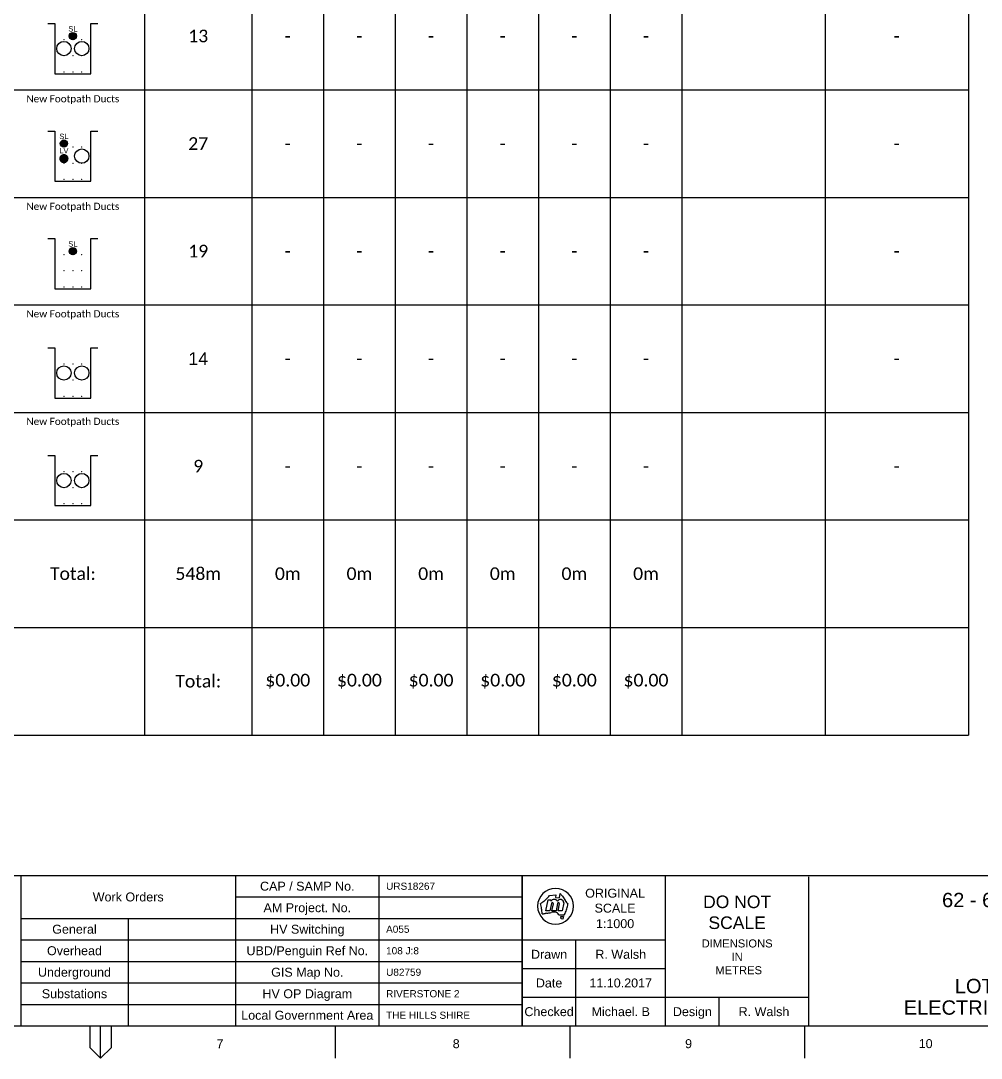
# Paper-space layout 'Duct B (2)' of a CAD drawing. Header units: metres, sheet in millimetres. Extents: x -9 to 824, y -9 to 577.
# Drawn here: x 385.4 to 653.6, y -9 to 280.4 of the extents above; entities that cross this region are included whole.
import ezdxf
from ezdxf.enums import TextEntityAlignment as Align

# ---------------------------------------------------------------- set-up
doc = ezdxf.new("R2010")
doc.units = ezdxf.units.M
doc.layers.get('0').update_dxf_attribs({"color": 6})
doc.layers.add('_User Miscellaneous10', color=252, linetype='Continuous', lineweight=13, plot=False, transparency=0.75)
doc.layers.add('Notes', color=7, linetype='Continuous')
doc.styles.add('ARIAL', font='arial.ttf', dxfattribs={"height": 2})
doc.styles.get("Standard").update_dxf_attribs({"font": 'arial.ttf'})
doc.linetypes.add('IE Trench HV', pattern='A,4,-0.4,["/",Standard,S=2,R=0,X=0.25,Y=-1],-1.6', length=6)

# ---------------------------------------------------------------- blocks, each defined once
blk = doc.blocks.new('A1_FRAME_TITLE')
at = {"layer": 'Notes'}
for p, q in [((394.37, 47.97), (394.37, 5.97)), ((394.37, 47.97), (394.37, 5.97)), ((454.37, 47.97), (454.37, 5.97)), ((454.37, 47.97), (454.37, 5.97)), ((494.37, 47.97), (494.37, 5.97)), ((534.37, 5.97), (534.37, 47.97)), ((534.37, 47.97), (534.37, 5.97)), ((574.37, 5.97), (574.37, 47.97)), ((614.37, 5.97), (614.37, 47.62)), ((454.37, 41.97), (534.37, 41.97)), ((540.96, 38.09), (541.58, 41.17)), ((541.58, 41.17), (542.32, 41.17)), ((541.97, 42.4), (543.74, 42.52)), ((542.32, 41.17), (542.37, 40.77)), ((543.74, 42.52), (543.62, 41.82)), ((543.62, 41.82), (544.76, 41.71)), ((544.76, 41.71), (544.95, 42.96)), ((545.59, 42.18), (546.42, 40.9)), ((542.1, 38.09), (540.96, 38.09)), ((542.52, 40.17), (542.1, 38.09)), ((542.67, 38.09), (543.07, 40.06)), ((543.81, 38.09), (542.67, 38.09)), ((544.23, 40.17), (543.81, 38.09)), ((544.38, 38.09), (544.78, 40.06)), ((545.52, 38.09), (544.38, 38.09)), ((545.98, 40.35), (545.52, 38.09)), ((394.37, 35.97), (454.37, 35.97)), ((424.37, 35.97), (424.37, 5.97)), ((454.37, 35.97), (534.37, 35.97)), ((546.03, 36.89), (544.62, 36.97)), ((544.62, 36.97), (546.03, 36.89)), ((546.03, 36.89), (544.62, 36.97)), ((545.26, 35.89), (545.18, 36.47)), ((545.18, 36.47), (545.91, 36.47)), ((545.7, 35.74), (545.26, 35.89)), ((545.91, 36.47), (545.7, 35.74)), ((394.37, 29.97), (454.37, 29.97)), ((454.37, 29.97), (534.37, 29.97)), ((534.37, 29.97), (574.37, 29.97)), ((549.37, 5.97), (549.37, 29.97)), ((394.37, 23.97), (454.37, 23.97)), ((454.37, 23.97), (534.37, 23.97)), ((534.37, 21.97), (574.37, 21.97)), ((539.37, 21.97), (574.37, 21.97)), ((394.37, 17.97), (454.37, 17.97)), ((454.37, 17.97), (534.37, 17.97)), ((394.37, 11.97), (454.37, 11.97)), ((454.37, 11.97), (534.37, 11.97)), ((534.37, 13.97), (574.37, 13.97)), ((574.37, 13.97), (614.37, 13.97)), ((589.37, 5.97), (589.37, 13.97)), ((413.68, 5.97), (413.68, -0.03)), ((416.68, -3.03), (416.68, 5.97)), ((419.68, -0.03), (419.68, 5.97)), ((482.19, 5.97), (482.19, -3.03)), ((547.7, 5.97), (547.7, -3.03)), ((613.21, 5.97), (613.21, -3.03)), ((413.68, -0.03), (416.68, -3.03)), ((416.68, -3.03), (419.68, -0.03))]:
    blk.add_line(p, q, dxfattribs=at)
at = {"layer": 'Notes', "flags": 128}
for points in [[(9, 47.97), (824.37, 47.97)], [(123.8, 5.97), (824.37, 5.97)]]:
    blk.add_lwpolyline(points, dxfattribs=at)
at = {"layer": 'Notes'}
for centre, radius, start, end in [((543.67, 39.37), 5, 0, 180), ((533.82, 49.09), 10.59, 302.5841, 308.1576), ((533.82, 49.09), 10.59, 308.157, 313.7305), ((536.62, 46.16), 6.54, 313.7309, 319.3045), ((536.62, 46.16), 6.54, 319.3047, 324.8782), ((543.28, 40.21), 1.06, 31.7884, 148.2116), ((545.02, 40.3), 0.961, 2.5982, 150.8098), ((539.69, 38), 7.22, 35.3213, 43.2994), ((468.41, -10.21), 93.25, 33.1096, 33.2341), ((549.95, 42.96), 4.09, 213.1151, 222.4146), ((543.67, 39.37), 5, 180, 0), ((518.69, 35.61), 21.32, 10.3053, 12.3306), ((518.69, 35.61), 21.32, 8.2795, 10.3048), ((519.99, 35.8), 20.01, 6.2539, 8.2792), ((519.99, 35.8), 20.01, 4.2291, 6.2543), ((538.16, 59.88), 22.65, 277.7418, 280.8825), ((543.31, 33.09), 4.63, 85.4613, 100.8824), ((542.79, 40.11), 0.28, 348.6911, 168.6911), ((543.61, 36.78), 0.924, 46.5875, 85.4612), ((544.5, 40.11), 0.28, 348.6911, 168.6911), ((539.42, 40.74), 7.69, 331.5942, 341.8897), ((534.1, 42.48), 13.29, 341.8901, 347.8434), ((547.29, 40.53), 0.484, 222.42, 236.4422), ((547.47, 40.81), 0.815, 236.4359, 244.7422), ((545.36, 40.06), 1.76, 347.8434, 354.1409), ((545.51, 40.04), 1.61, 354.1436, 1.0342), ((540.12, 39.42), 2.15, 265.1734, 270.0504), ((540.12, 39.51), 2.24, 270.0438, 274.7322), ((540.05, 40.42), 3.15, 274.7358, 283.0812), ((541.88, 32.55), 4.93, 97.7419, 103.0814), ((542.76, 35.89), 2.16, 30.1885, 46.5879), ((545.53, 37.45), 0.75, 311.6083, 321.0792), ((545.59, 37.41), 0.675, 321.0838, 331.5982)]:
    blk.add_arc(centre, radius, start, end, dxfattribs=at)
at = {"layer": 'Notes', "style": 'ARIAL'}
for s, p in [('CAP / SAMP No.', (474.37, 44.97)), ('Work Orders', (424.37, 41.97)), ('AM Project. No.', (474.37, 38.97)), ('General', (409.37, 32.97)), ('HV Switching', (474.37, 32.97)), ('Overhead', (409.37, 26.97)), ('UBD/Penguin Ref No.', (474.37, 26.97)), ('Drawn', (541.87, 25.97)), ('Underground', (409.37, 20.97)), ('GIS Map No.', (474.37, 20.97)), ('Date', (541.87, 17.97)), ('Substations', (409.37, 14.97)), ('HV OP Diagram', (474.37, 14.97)), ('Local Government Area', (474.37, 8.97)), ('Checked', (541.87, 9.97)), ('Design', (581.87, 9.97))]:
    blk.add_text(s, height=2.5, dxfattribs=at).set_placement(p, align=Align.MIDDLE_CENTER)
for s, p in [('7', (449.03, -0.22)), ('8', (514.97, -0.22)), ('9', (579.84, -0.22)), ('10', (645.06, -0.2))]:
    blk.add_text(s, height=2.5, dxfattribs=at).set_placement(p)
at = {"layer": 'Notes'}
for s, insert, char_height, width, attachment_point in [('ORIGINAL SCALE', (560.29, 44.27), 2.5, 17.608, 2), ('DO NOT SCALE', (594.37, 37.67), 3.5, 29.1, 5), ('DIMENSIONS\\PIN\\P METRES', (594.37, 30.12), 2.24, 19.8208, 2)]:
    blk.add_mtext(s, dxfattribs=dict(at, insert=insert, char_height=char_height, width=width, attachment_point=attachment_point))
at = {"layer": 'Notes', "style": 'ARIAL', "flags": 8}
blk.add_attdef('VERSION_NO', text='', height=1.5, rotation=90, dxfattribs=at).set_placement((261.75, 40.04), align=Align.MIDDLE_CENTER)
at = {"layer": 'Notes', "style": 'ARIAL'}
for tag, height, p in [('CAP_NO', 2, (496.37, 44.97)), ('IE_NUM', 2, (496.37, 38.97)), ('REF_1', 2, (321.87, 32.97)), ('GEN_WO', 2.5, (427.37, 32.97)), ('HV_SWITCH', 2, (496.37, 32.97)), ('REF_2', 2, (321.87, 26.97)), ('OH_WO', 2.5, (427.37, 26.97)), ('UBD_REF', 2, (496.37, 26.97)), ('REF_3', 2, (321.87, 20.97)), ('UG_WO', 2.5, (427.37, 20.97)), ('GIS_MAP_No', 2, (496.37, 20.97)), ('REF_4', 2, (321.87, 14.97)), ('SUB_WO', 2.5, (427.37, 14.97)), ('HV_OP_DIAG', 2, (496.37, 14.97)), ('LGA', 2, (496.37, 8.97))]:
    blk.add_attdef(tag, text='', height=height, dxfattribs=at).set_placement(p, align=Align.MIDDLE_LEFT)
for tag, height, p in [('T1', 4, (679.37, 41.13)), ('T2', 4, (679.37, 35.13)), ('REF_No_1', 2.5, (306.87, 32.97)), ('T3', 4, (679.37, 29.13)), ('REF_No_2', 2.5, (306.87, 26.97)), ('DRAWN', 2.5, (561.87, 25.97)), ('T4', 4, (679.37, 23.13)), ('NUM', 8, (791.37, 20.97)), ('REV', 8, (819.37, 20.97)), ('REF_No_3', 2.5, (306.87, 20.97)), ('DATE', 2.5, (561.87, 17.97)), ('T5', 4, (679.37, 17.13)), ('REF_No_4', 2.5, (306.87, 14.97)), ('T6', 4, (679.37, 11.13)), ('CHD', 2.5, (561.87, 9.97)), ('DESIGN', 2.5, (601.87, 9.97)), ('NS', 2.5, (789.8, 8.94)), ('SHTS', 2.5, (804.81, 8.95))]:
    blk.add_attdef(tag, text='', height=height, dxfattribs=at).set_placement(p, align=Align.MIDDLE_CENTER)
blk.add_attdef('scale', text='', height=2.5, dxfattribs=at).set_placement((560.29, 33.27), align=Align.CENTER)
blk.add_attdef('ExportID', (9.08, 2.39), '', height=2.5, dxfattribs=at)
at = {"layer": 'Notes', "style": 'ARIAL', "flags": 1}
for tag, p, height in [('ProjectType', (14.17, -26.8), 2.5), ('ExportDate', (60.28, -26.79), 2.5), ('ExportUserName', (69.15, -26.8), 2.5), ('DesignerCompanyName', (81.48, -26.79), 2.5), ('ExportAreaOfInterest', (97.1, -26.81), 2.5), ('GIS_SUCCESS', (112, -26.78), 2.5), ('CAD_SUCCESS', (121.79, -26.78), 2.5), ('DEPOTCODE', (132.11, -26.88), 2.5), ('ExportCategories', (140.08, -26.8), 2.5), ('Comments', (154.38, -26.88), 2.5), ('ProjectNumber', (23.56, -26.82), 0.1), ('DrawingNumber', (35.51, -26.8), 0.1), ('ProjectDescription', (47.56, -26.83), 0.1)]:
    blk.add_attdef(tag, p, '', height=height, dxfattribs=at)
blk = doc.blocks.new('*T438')
at = {"layer": 'Notes', "color": 0, "linetype": 'ByBlock', "lineweight": -2, "transparency": 16777216}
for p, q in [((0, 0), (300, 0)), ((0, 0), (0, -48.82)), ((300, 0), (300, -48.82)), ((0, -15), (300, -15)), ((0, -35), (300, -35)), ((30, -35), (30, -48.82)), ((70, -35), (70, -48.82)), ((100, -35), (100, -48.82)), ((120, -35), (120, -48.82)), ((140, -35), (140, -48.82)), ((160, -35), (160, -48.82)), ((180, -35), (180, -48.82)), ((200, -35), (200, -48.82)), ((220, -35), (220, -48.82)), ((260, -35), (260, -48.82)), ((0, -48.82), (30, -48.82)), ((100, -48.82), (120, -48.82)), ((220, -48.82), (300, -48.82)), ((0, -408.82), (0, -468.82)), ((0, -438.82), (30, -438.82)), ((30, -438.82), (30, -468.82)), ((0, -468.82), (70, -468.82))]:
    blk.add_line(p, q, dxfattribs=at)
at = {"layer": 'Notes', "linetype": 'ByBlock', "lineweight": -2, "transparency": 16777216}
for p, q in [((0, -48.82), (0, -408.82)), ((30, -48.82), (100, -48.82)), ((30, -48.82), (30, -438.82)), ((70, -48.82), (70, -468.82)), ((100, -48.82), (100, -468.82)), ((120, -48.82), (220, -48.82)), ((120, -48.82), (120, -468.82)), ((140, -48.82), (140, -468.82)), ((160, -48.82), (160, -468.82)), ((180, -48.82), (180, -468.82)), ((200, -48.82), (200, -468.82)), ((220, -48.82), (220, -468.82)), ((260, -48.82), (260, -468.82)), ((300, -48.82), (300, -468.82)), ((0, -78.82), (300, -78.82)), ((0, -108.82), (300, -108.82)), ((0, -138.82), (300, -138.82)), ((0, -168.82), (300, -168.82)), ((0, -198.82), (300, -198.82)), ((0, -228.82), (300, -228.82)), ((0, -258.82), (300, -258.82)), ((0, -288.82), (300, -288.82)), ((0, -318.82), (300, -318.82)), ((0, -348.82), (300, -348.82)), ((0, -378.82), (300, -378.82)), ((0, -408.82), (300, -408.82)), ((30, -438.82), (300, -438.82)), ((70, -468.82), (300, -468.82))]:
    blk.add_line(p, q, dxfattribs=at)
at = {"layer": 'Notes', "color": 0, "lineweight": 35, "transparency": 16777216}
for s, insert, char_height, width, attachment_point in [('Urban Subdivision Related Reimbursement - Duct and Cable Schedule', (150, -7.5), 6, 297, 5), ('{\\fArial|b1|i0|c0|p34;Duct and Cable Schedule codes:\\PT&R: HV Light trenching & reinstatement\\PPC: Lay Cable - Pull Conductor through Ducts\\P*All length entered in meters (m)}', (1.5, -25), 2.5, 97, 4), ('{\\fArial|b1|i0|c0|p34;LD: Lay HV 125mm Ducts in Trench\\PC: Cable - Materials}', (101.5, -25), 2.5, 117, 4), ('{\\fArial|b1|i0|c0|p34;LC: Lay HV Cable - Directly Buried in Trench\\PD: Lay HV duct in SL/LV Trench}', (221.5, -25), 2.5, 77, 4), ('{\\fArial|b1|i0|c0|p34;Other Duct Reimbursement            (m) x ($) }', (240, -41.91), 2.5, 37, 5), ('{\\fArial|b1|i0|c0|p34;Nodes}', (15, -41.91), 2.5, 27, 5), ('{\\fArial|b1|i0|c0|p34;Configuration}', (50, -41.91), 2.5, 37, 5), ('{\\fArial|b1|i0|c0|p34;Route Length     (m)}', (85, -41.91), 2.5, 27, 5), ('{\\fArial|b1|i0|c0|p34;Existing Duct Usage       (m) x ($)}', (280, -41.91), 2.5, 37, 5), ('{\\fArial|b1|i0|c0|p34;T&R}', (110, -41.91), 2.5, 17, 5), ('{\\fArial|b1|i0|c0|p34;LD}', (130, -41.91), 2.5, 17, 5), ('{\\fArial|b1|i0|c0|p34;LC}', (150, -41.91), 2.5, 17, 5), ('{\\fArial|b1|i0|c0|p34;PC}', (170, -41.91), 2.5, 17, 5), ('{\\fArial|b1|i0|c0|p34;C}', (190, -41.91), 2.5, 17, 5), ('{\\fArial|b1|i0|c0|p34;D}', (210, -41.91), 2.5, 17, 5), ('{\\fCalibri|b0|i0|c0;\\C7;New Footpath Ducts', (50, -50.32), 2, 37, 2), ('{\\fCalibri|b0|i0|c0;\\C7;E1-E2', (15, -63.82), 3.5278, 27, 5), ('{\\fCalibri|b0|i0|c0;\\C7;16', (85, -63.82), 3.5278, 27, 5), ('{\\fCalibri|b0|i0|c0;\\C7;-', (110, -63.82), 3.5278, 17, 5), ('{\\fCalibri|b0|i0|c0;\\C7;-', (130, -63.82), 3.5278, 17, 5), ('{\\fCalibri|b0|i0|c0;\\C7;-', (150, -63.82), 3.5278, 17, 5), ('{\\fCalibri|b0|i0|c0;\\C7;-', (170, -63.82), 3.5278, 17, 5), ('{\\fCalibri|b0|i0|c0;\\C7;-', (190, -63.82), 3.5278, 17, 5), ('{\\fCalibri|b0|i0|c0;\\C7;-', (210, -63.82), 3.5278, 17, 5), ('{\\fCalibri|b0|i0|c0;\\C7;', (240, -63.82), 3.5278, 37, 5), ('{\\fCalibri|b0|i0|c0;\\C7;-', (280, -63.82), 3.5278, 37, 5), ('{\\fCalibri|b0|i0|c0;\\C7;New Footpath Ducts', (50, -80.32), 2, 37, 2), ('{\\fCalibri|b0|i0|c0;\\C7;F0-F2', (15, -93.82), 3.5278, 27, 5), ('{\\fCalibri|b0|i0|c0;\\C7;24', (85, -93.82), 3.5278, 27, 5), ('{\\fCalibri|b0|i0|c0;\\C7;-', (110, -93.82), 3.5278, 17, 5), ('{\\fCalibri|b0|i0|c0;\\C7;-', (130, -93.82), 3.5278, 17, 5), ('{\\fCalibri|b0|i0|c0;\\C7;-', (150, -93.82), 3.5278, 17, 5), ('{\\fCalibri|b0|i0|c0;\\C7;-', (170, -93.82), 3.5278, 17, 5), ('{\\fCalibri|b0|i0|c0;\\C7;-', (190, -93.82), 3.5278, 17, 5), ('{\\fCalibri|b0|i0|c0;\\C7;-', (210, -93.82), 3.5278, 17, 5), ('{\\fCalibri|b0|i0|c0;\\C7;', (240, -93.82), 3.5278, 37, 5), ('{\\fCalibri|b0|i0|c0;\\C7;-', (280, -93.82), 3.5278, 37, 5), ('{\\fCalibri|b0|i0|c0;\\C7;New Footpath Ducts', (50, -110.32), 2, 37, 2), ('{\\fCalibri|b0|i0|c0;\\C7;F2-F3', (15, -123.82), 3.5278, 27, 5), ('{\\fCalibri|b0|i0|c0;\\C7;29', (85, -123.82), 3.5278, 27, 5), ('{\\fCalibri|b0|i0|c0;\\C7;-', (110, -123.82), 3.5278, 17, 5), ('{\\fCalibri|b0|i0|c0;\\C7;-', (130, -123.82), 3.5278, 17, 5), ('{\\fCalibri|b0|i0|c0;\\C7;-', (150, -123.82), 3.5278, 17, 5), ('{\\fCalibri|b0|i0|c0;\\C7;-', (170, -123.82), 3.5278, 17, 5), ('{\\fCalibri|b0|i0|c0;\\C7;-', (190, -123.82), 3.5278, 17, 5), ('{\\fCalibri|b0|i0|c0;\\C7;-', (210, -123.82), 3.5278, 17, 5), ('{\\fCalibri|b0|i0|c0;\\C7;', (240, -123.82), 3.5278, 37, 5), ('{\\fCalibri|b0|i0|c0;\\C7;-', (280, -123.82), 3.5278, 37, 5), ('{\\fCalibri|b0|i0|c0;\\C7;Road Crossing Installed Under DTE', (50, -140.32), 2, 37, 2), ('{\\fCalibri|b0|i0|c0;\\C7;F3-F4', (15, -153.82), 3.5278, 27, 5), ('{\\fCalibri|b0|i0|c0;\\C7;18', (85, -153.82), 3.5278, 27, 5), ('{\\fCalibri|b0|i0|c0;\\C7;-', (110, -153.82), 3.5278, 17, 5), ('{\\fCalibri|b0|i0|c0;\\C7;-', (130, -153.82), 3.5278, 17, 5), ('{\\fCalibri|b0|i0|c0;\\C7;-', (150, -153.82), 3.5278, 17, 5), ('{\\fCalibri|b0|i0|c0;\\C7;-', (170, -153.82), 3.5278, 17, 5), ('{\\fCalibri|b0|i0|c0;\\C7;-', (190, -153.82), 3.5278, 17, 5), ('{\\fCalibri|b0|i0|c0;\\C7;-', (210, -153.82), 3.5278, 17, 5), ('{\\fCalibri|b0|i0|c0;\\C7;', (240, -153.82), 3.5278, 37, 5), ('{\\fCalibri|b0|i0|c0;\\C7;-', (280, -153.82), 3.5278, 37, 5), ('{\\fCalibri|b0|i0|c0;\\C7;New Footpath Ducts', (50, -170.32), 2, 37, 2), ('{\\fCalibri|b0|i0|c0;\\C7;F3-F5', (15, -183.82), 3.5278, 27, 5), ('{\\fCalibri|b0|i0|c0;\\C7;13', (85, -183.82), 3.5278, 27, 5), ('{\\fCalibri|b0|i0|c0;\\C7;-', (110, -183.82), 3.5278, 17, 5), ('{\\fCalibri|b0|i0|c0;\\C7;-', (130, -183.82), 3.5278, 17, 5), ('{\\fCalibri|b0|i0|c0;\\C7;-', (150, -183.82), 3.5278, 17, 5), ('{\\fCalibri|b0|i0|c0;\\C7;-', (170, -183.82), 3.5278, 17, 5), ('{\\fCalibri|b0|i0|c0;\\C7;-', (190, -183.82), 3.5278, 17, 5), ('{\\fCalibri|b0|i0|c0;\\C7;-', (210, -183.82), 3.5278, 17, 5), ('{\\fCalibri|b0|i0|c0;\\C7;', (240, -183.82), 3.5278, 37, 5), ('{\\fCalibri|b0|i0|c0;\\C7;-', (280, -183.82), 3.5278, 37, 5), ('{\\fCalibri|b0|i0|c0;\\C7;New Footpath Ducts', (50, -200.32), 2, 37, 2), ('{\\fCalibri|b0|i0|c0;\\C7;F5-F6', (15, -213.82), 3.5278, 27, 5), ('{\\fCalibri|b0|i0|c0;\\C7;23', (85, -213.82), 3.5278, 27, 5), ('{\\fCalibri|b0|i0|c0;\\C7;-', (110, -213.82), 3.5278, 17, 5), ('{\\fCalibri|b0|i0|c0;\\C7;-', (130, -213.82), 3.5278, 17, 5), ('{\\fCalibri|b0|i0|c0;\\C7;-', (150, -213.82), 3.5278, 17, 5), ('{\\fCalibri|b0|i0|c0;\\C7;-', (170, -213.82), 3.5278, 17, 5), ('{\\fCalibri|b0|i0|c0;\\C7;-', (190, -213.82), 3.5278, 17, 5), ('{\\fCalibri|b0|i0|c0;\\C7;-', (210, -213.82), 3.5278, 17, 5), ('{\\fCalibri|b0|i0|c0;\\C7;', (240, -213.82), 3.5278, 37, 5), ('{\\fCalibri|b0|i0|c0;\\C7;-', (280, -213.82), 3.5278, 37, 5), ('{\\fCalibri|b0|i0|c0;\\C7;Road Crossing Installed Under DTE', (50, -230.32), 2, 37, 2), ('{\\fCalibri|b0|i0|c0;\\C7;F6-F7', (15, -243.82), 3.5278, 27, 5), ('{\\fCalibri|b0|i0|c0;\\C7;18', (85, -243.82), 3.5278, 27, 5), ('{\\fCalibri|b0|i0|c0;\\C7;-', (110, -243.82), 3.5278, 17, 5), ('{\\fCalibri|b0|i0|c0;\\C7;-', (130, -243.82), 3.5278, 17, 5), ('{\\fCalibri|b0|i0|c0;\\C7;-', (150, -243.82), 3.5278, 17, 5), ('{\\fCalibri|b0|i0|c0;\\C7;-', (170, -243.82), 3.5278, 17, 5), ('{\\fCalibri|b0|i0|c0;\\C7;-', (190, -243.82), 3.5278, 17, 5), ('{\\fCalibri|b0|i0|c0;\\C7;-', (210, -243.82), 3.5278, 17, 5), ('{\\fCalibri|b0|i0|c0;\\C7;', (240, -243.82), 3.5278, 37, 5), ('{\\fCalibri|b0|i0|c0;\\C7;-', (280, -243.82), 3.5278, 37, 5), ('{\\fCalibri|b0|i0|c0;\\C7;New Footpath Ducts', (50, -260.32), 2, 37, 2), ('{\\fCalibri|b0|i0|c0;\\C7;F7-G2', (15, -273.82), 3.5278, 27, 5), ('{\\fCalibri|b0|i0|c0;\\C7;13', (85, -273.82), 3.5278, 27, 5), ('{\\fCalibri|b0|i0|c0;\\C7;-', (110, -273.82), 3.5278, 17, 5), ('{\\fCalibri|b0|i0|c0;\\C7;-', (130, -273.82), 3.5278, 17, 5), ('{\\fCalibri|b0|i0|c0;\\C7;-', (150, -273.82), 3.5278, 17, 5), ('{\\fCalibri|b0|i0|c0;\\C7;-', (170, -273.82), 3.5278, 17, 5), ('{\\fCalibri|b0|i0|c0;\\C7;-', (190, -273.82), 3.5278, 17, 5), ('{\\fCalibri|b0|i0|c0;\\C7;-', (210, -273.82), 3.5278, 17, 5), ('{\\fCalibri|b0|i0|c0;\\C7;', (240, -273.82), 3.5278, 37, 5), ('{\\fCalibri|b0|i0|c0;\\C7;-', (280, -273.82), 3.5278, 37, 5), ('{\\fCalibri|b0|i0|c0;\\C7;New Footpath Ducts', (50, -290.32), 2, 37, 2), ('{\\fCalibri|b0|i0|c0;\\C7;F6-G3', (15, -303.82), 3.5278, 27, 5), ('{\\fCalibri|b0|i0|c0;\\C7;27', (85, -303.82), 3.5278, 27, 5), ('{\\fCalibri|b0|i0|c0;\\C7;-', (110, -303.82), 3.5278, 17, 5), ('{\\fCalibri|b0|i0|c0;\\C7;-', (130, -303.82), 3.5278, 17, 5), ('{\\fCalibri|b0|i0|c0;\\C7;-', (150, -303.82), 3.5278, 17, 5), ('{\\fCalibri|b0|i0|c0;\\C7;-', (170, -303.82), 3.5278, 17, 5), ('{\\fCalibri|b0|i0|c0;\\C7;-', (190, -303.82), 3.5278, 17, 5), ('{\\fCalibri|b0|i0|c0;\\C7;-', (210, -303.82), 3.5278, 17, 5), ('{\\fCalibri|b0|i0|c0;\\C7;', (240, -303.82), 3.5278, 37, 5), ('{\\fCalibri|b0|i0|c0;\\C7;-', (280, -303.82), 3.5278, 37, 5), ('{\\fCalibri|b0|i0|c0;\\C7;New Footpath Ducts', (50, -320.32), 2, 37, 2), ('{\\fCalibri|b0|i0|c0;\\C7;G3-G4', (15, -333.82), 3.5278, 27, 5), ('{\\fCalibri|b0|i0|c0;\\C7;19', (85, -333.82), 3.5278, 27, 5), ('{\\fCalibri|b0|i0|c0;\\C7;-', (110, -333.82), 3.5278, 17, 5), ('{\\fCalibri|b0|i0|c0;\\C7;-', (130, -333.82), 3.5278, 17, 5), ('{\\fCalibri|b0|i0|c0;\\C7;-', (150, -333.82), 3.5278, 17, 5), ('{\\fCalibri|b0|i0|c0;\\C7;-', (170, -333.82), 3.5278, 17, 5), ('{\\fCalibri|b0|i0|c0;\\C7;-', (190, -333.82), 3.5278, 17, 5), ('{\\fCalibri|b0|i0|c0;\\C7;-', (210, -333.82), 3.5278, 17, 5), ('{\\fCalibri|b0|i0|c0;\\C7;', (240, -333.82), 3.5278, 37, 5), ('{\\fCalibri|b0|i0|c0;\\C7;-', (280, -333.82), 3.5278, 37, 5), ('{\\fCalibri|b0|i0|c0;\\C7;New Footpath Ducts', (50, -350.32), 2, 37, 2), ('{\\fCalibri|b0|i0|c0|p34;\\C7;G1-G2}', (15, -363.82), 3.5278, 27, 5), ('14', (85, -363.82), 3.528, 27, 5), ('{\\fCalibri|b0|i0|c0;\\C7;-', (110, -363.82), 3.5278, 17, 5), ('{\\fCalibri|b0|i0|c0;\\C7;-', (130, -363.82), 3.5278, 17, 5), ('{\\fCalibri|b0|i0|c0;\\C7;-', (150, -363.82), 3.5278, 17, 5), ('{\\fCalibri|b0|i0|c0;\\C7;-', (170, -363.82), 3.5278, 17, 5), ('{\\fCalibri|b0|i0|c0;\\C7;-', (190, -363.82), 3.5278, 17, 5), ('{\\fCalibri|b0|i0|c0;\\C7;-', (210, -363.82), 3.5278, 17, 5), ('{\\fCalibri|b0|i0|c0;\\C7;', (240, -363.82), 3.5278, 37, 5), ('{\\fCalibri|b0|i0|c0;\\C7;-', (280, -363.82), 3.5278, 37, 5), ('{\\fCalibri|b0|i0|c0;\\C7;New Footpath Ducts', (50, -380.32), 2, 37, 2), ('{\\fCalibri|b0|i0|c0;\\C7;G3-G4', (15, -393.82), 3.5278, 27, 5), ('{\\fCalibri|b0|i0|c0|p34;\\C7;9', (85, -393.82), 3.5278, 27, 5), ('{\\fCalibri|b0|i0|c0;\\C7;-', (110, -393.82), 3.5278, 17, 5), ('{\\fCalibri|b0|i0|c0;\\C7;-', (130, -393.82), 3.5278, 17, 5), ('{\\fCalibri|b0|i0|c0;\\C7;-', (150, -393.82), 3.5278, 17, 5), ('{\\fCalibri|b0|i0|c0;\\C7;-', (170, -393.82), 3.5278, 17, 5), ('{\\fCalibri|b0|i0|c0;\\C7;-', (190, -393.82), 3.5278, 17, 5), ('{\\fCalibri|b0|i0|c0;\\C7;-', (210, -393.82), 3.5278, 17, 5), ('{\\fCalibri|b0|i0|c0;\\C7;', (240, -393.82), 3.5278, 37, 5), ('{\\fCalibri|b0|i0|c0;\\C7;-', (280, -393.82), 3.5278, 37, 5), ('{\\fCalibri|b0|i0|c0;\\C7;Total: ', (50, -423.82), 3.5278, 37, 5), ('{\\fCalibri|b0|i0|c0;\\C7;548m', (85, -423.82), 3.5278, 27, 5), ('{\\fCalibri|b0|i0|c0;\\C7;0m', (110, -423.82), 3.5278, 17, 5), ('{\\fCalibri|b0|i0|c0;\\C7;0m', (130, -423.82), 3.5278, 17, 5), ('{\\fCalibri|b0|i0|c0;\\C7;0m', (150, -423.82), 3.5278, 17, 5), ('{\\fCalibri|b0|i0|c0;\\C7;0m', (170, -423.82), 3.5278, 17, 5), ('{\\fCalibri|b0|i0|c0;\\C7;0m', (190, -423.82), 3.5278, 17, 5), ('{\\fCalibri|b0|i0|c0;\\C7;0m', (210, -423.82), 3.5278, 17, 5), ('{\\fCalibri|b0|i0|c0;\\C7;', (15, -423.82), 3.5278, 27, 5), ('{\\fCalibri|b0|i0|c0;\\C7;', (240, -423.82), 3.5278, 37, 5), ('{\\fCalibri|b0|i0|c0;\\C7;', (280, -423.82), 3.5278, 37, 5), ('{\\fCalibri|b0|i0|c0;\\C7;', (15, -453.82), 3.5278, 27, 5), ('{\\fCalibri|b0|i0|c0;\\C7;', (50, -453.82), 3.5278, 37, 5), ('{\\fCalibri|b0|i0|c0;\\C7;Total: ', (85, -453.82), 3.5278, 27, 5), ('{\\fCalibri|b0|i0|c0;\\C7;$0.00', (110, -453.82), 3.5278, 17, 5), ('{\\fCalibri|b0|i0|c0;\\C7;$0.00', (130, -453.82), 3.5278, 17, 5), ('{\\fCalibri|b0|i0|c0;\\C7;$0.00', (150, -453.82), 3.5278, 17, 5), ('{\\fCalibri|b0|i0|c0;\\C7;$0.00', (170, -453.82), 3.5278, 17, 5), ('{\\fCalibri|b0|i0|c0;\\C7;$0.00', (190, -453.82), 3.5278, 17, 5), ('{\\fCalibri|b0|i0|c0;\\C7;$0.00', (210, -453.82), 3.5278, 17, 5), ('{\\fCalibri|b0|i0|c0;\\C7;', (240, -453.82), 3.5278, 37, 5), ('{\\fCalibri|b0|i0|c0;\\C7;', (280, -453.82), 3.5278, 37, 5)]:
    blk.add_mtext(s, dxfattribs=dict(at, insert=insert, char_height=char_height, width=width, attachment_point=attachment_point))
blk = doc.blocks.new('TRENCH')
at = {"flags": 128}
blk.add_lwpolyline([(-7, 14), (-5, 14), (-5, 0), (5, 0), (5, 14), (7, 14)], dxfattribs=at)
at = {"layer": '_User Miscellaneous10'}
for p in [(-2.5, 9.5), (0, 9.5), (2.5, 9.5), (-2.5, 5), (0, 5), (2.5, 5), (-2.5, 0.5), (0, 0.5), (2.5, 0.5)]:
    blk.add_point(p, dxfattribs=at)
blk = doc.blocks.new('*U215')
h = blk.add_hatch(color=4)
h.dxf.hatch_style = 1
h.paths.add_polyline_path([(1, 1, 1), (-1, 1, 1)])
blk.add_circle((0, 1), 1)
at = {"color": 4, "insert": (0, 3), "char_height": 1.5, "width": 1.4, "attachment_point": 5}
blk.add_mtext('SL', dxfattribs=at)
blk = doc.blocks.new('*U214')
h = blk.add_hatch(color=5)
h.dxf.hatch_style = 1
h.paths.add_polyline_path([(1.3, 1.3, 1), (-1.3, 1.3, 1)])
at = {"color": 1, "insert": (0, 3.5), "char_height": 1.5, "width": 1.4, "attachment_point": 5}
blk.add_mtext('{\\C5;LV}', dxfattribs=at)
blk = doc.blocks.new('*U216')
blk.add_circle((0, 2), 2)

psp = doc.layouts.new('Duct B (2)')

# ---------------------------------------------------------------- block references
psp.add_blockref('*T438', (350, 550))
at = {"layer": 'Notes', "transparency": 33554687}
ref = psp.add_blockref('A1_FRAME_TITLE', (-8.92, -5.97), dxfattribs=at)
ref.add_attrib('T1', '62 - 64 TERRY ROAD', dxfattribs={"height": 4, "style": 'ARIAL'}).set_placement((670.45, 35.15), align=Align.MIDDLE_CENTER)
ref.add_attrib('T5', 'LOT 25 - DP 10157', dxfattribs={"height": 4, "style": 'ARIAL'}).set_placement((670.45, 11.15), align=Align.MIDDLE_CENTER)
ref.add_attrib('T6', 'ELECTRICAL RETICULATION', dxfattribs={"height": 4, "style": 'ARIAL'}).set_placement((670.45, 5.15), align=Align.MIDDLE_CENTER)
ref.add_attrib('DESIGN', 'R. Walsh', dxfattribs={"height": 2.5, "style": 'ARIAL'}).set_placement((592.95, 4), align=Align.MIDDLE_CENTER)
ref.add_attrib('DRAWN', 'R. Walsh', dxfattribs={"height": 2.5, "style": 'ARIAL'}).set_placement((552.95, 20), align=Align.MIDDLE_CENTER)
ref.add_attrib('DATE', '11.10.2017', dxfattribs={"height": 2.5, "style": 'ARIAL'}).set_placement((552.95, 12), align=Align.MIDDLE_CENTER)
ref.add_attrib('scale', '1:1000', dxfattribs={"height": 2.5, "style": 'ARIAL'}).set_placement((551.37, 27.3), align=Align.CENTER)
ref.add_attrib('CAP_NO', 'URS18267', dxfattribs={"height": 2, "style": 'ARIAL'}).set_placement((487.45, 39), align=Align.MIDDLE_LEFT)
ref.add_attrib('HV_SWITCH', 'A055', dxfattribs={"height": 2, "style": 'ARIAL'}).set_placement((487.45, 27), align=Align.MIDDLE_LEFT)
ref.add_attrib('UBD_REF', '108 J:8', dxfattribs={"height": 2, "style": 'ARIAL'}).set_placement((487.45, 21), align=Align.MIDDLE_LEFT)
ref.add_attrib('GIS_MAP_No', 'U82759', dxfattribs={"height": 2, "style": 'ARIAL'}).set_placement((487.45, 15), align=Align.MIDDLE_LEFT)
ref.add_attrib('HV_OP_DIAG', 'RIVERSTONE 2', dxfattribs={"height": 2, "style": 'ARIAL'}).set_placement((487.45, 9), align=Align.MIDDLE_LEFT)
ref.add_attrib('LGA', 'THE HILLS SHIRE', dxfattribs={"height": 2, "style": 'ARIAL'}).set_placement((487.45, 3), align=Align.MIDDLE_LEFT)
ref.add_attrib('CHD', 'Michael. B', dxfattribs={"height": 2.5, "style": 'ARIAL'}).set_placement((552.95, 4), align=Align.MIDDLE_CENTER)
for p in [(400, 265.68), (400, 235.68), (400, 205.68), (400, 175.18), (400, 145.18)]:
    psp.add_blockref('TRENCH', p, dxfattribs=at)
at = {"layer": 'Notes', "color": 6, "linetype": 'IE Trench HV', "transparency": 33554687}
for name, p in [('*U215', (400, 275.18)), ('*U216', (397.5, 270.68)), ('*U216', (402.5, 270.68)), ('*U215', (397.5, 245.18)), ('*U214', (397.5, 240.68)), ('*U216', (402.5, 240.68)), ('*U215', (400, 215.18)), ('*U216', (397.5, 180.18)), ('*U216', (402.5, 180.18)), ('*U216', (397.5, 150.18)), ('*U216', (402.5, 150.18))]:
    psp.add_blockref(name, p, dxfattribs=at)

doc.saveas('drawing.dxf')
